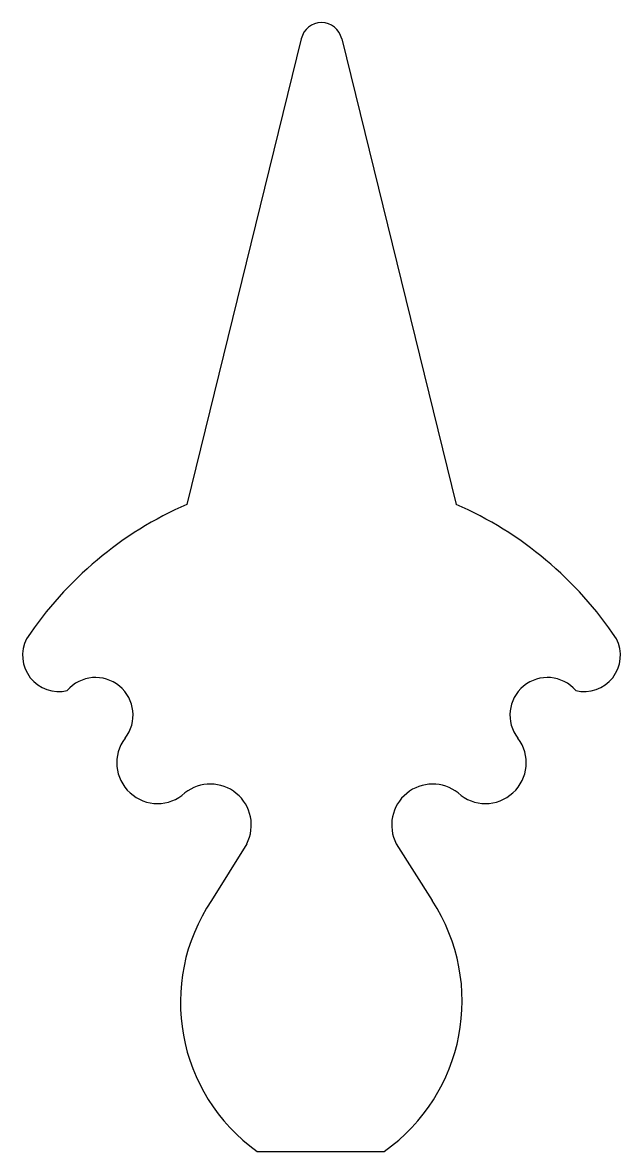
# Model space of a CAD drawing. Extents: x 0.79 to 3.14, y 2.27 to 6.71.
import ezdxf

# ---------------------------------------------------------------- set-up
doc = ezdxf.new("R2010")
doc.units = 0
doc.layers.get('0').update_dxf_attribs({"linetype": 'CONTINUOUS'})

msp = doc.modelspace()

# ---------------------------------------------------------------- linework, layer by layer
at = {"linetype": 'BYBLOCK'}
for p, q in [((1.8839, 6.6432), (1.4346, 4.8142)), ((2.0426, 6.6429), (2.4921, 4.8142)), ((1.6698, 3.4812), (1.5315, 3.2587)), ((2.2569, 3.4812), (2.3982, 3.2579)), ((1.7095, 2.2725), (2.2097, 2.2726))]:
    msp.add_line(p, q, dxfattribs=at)
for centre, radius, start, end in [((1.9632, 6.6259), 0.0812, 12.0904, 167.7082), ((2.0168, 3.4801), 1.4556, 113.5777, 146.3652), ((1.9099, 3.4801), 1.4556, 33.6348, 66.4223), ((0.931, 4.2211), 0.142, 152.6411, 283.574), ((2.9957, 4.2211), 0.142, 256.426, 27.3589), ((1.0757, 3.9868), 0.1473, 321.8366, 139.148), ((2.8509, 3.9868), 0.1473, 40.852, 218.1634), ((1.3192, 3.7992), 0.1601, 142.8912, 312.1759), ((2.6075, 3.7992), 0.1601, 227.8241, 37.1088), ((1.5268, 3.5547), 0.1608, 332.8004, 128.5186), ((2.3999, 3.5547), 0.1608, 51.4814, 207.1996), ((2.1273, 2.8575), 0.7182, 146.0469, 234.5628), ((1.7933, 2.863), 0.7224, 305.1947, 33.1408)]:
    msp.add_arc(centre, radius, start, end, dxfattribs=at)

doc.saveas('drawing.dxf')
